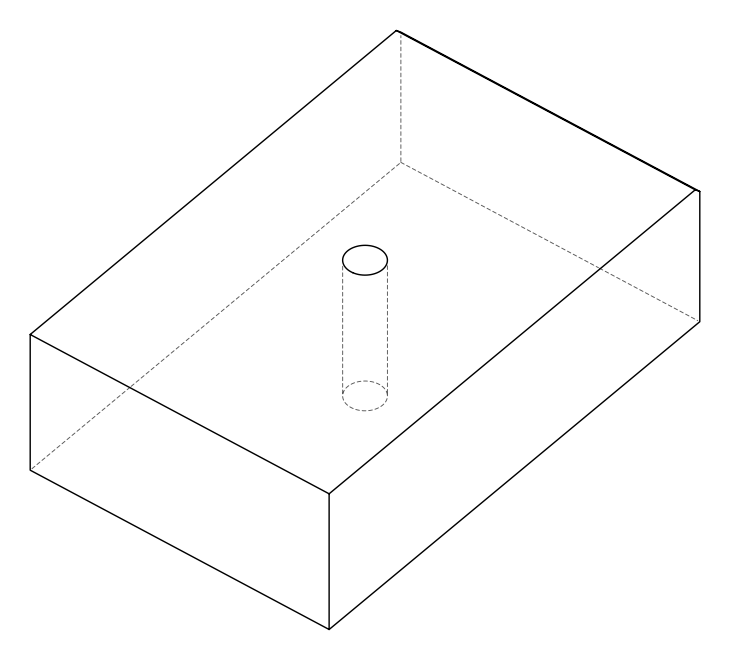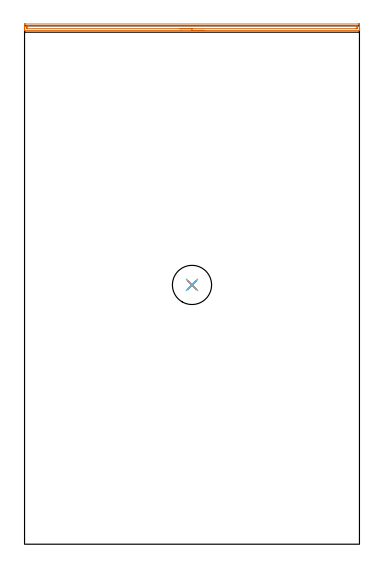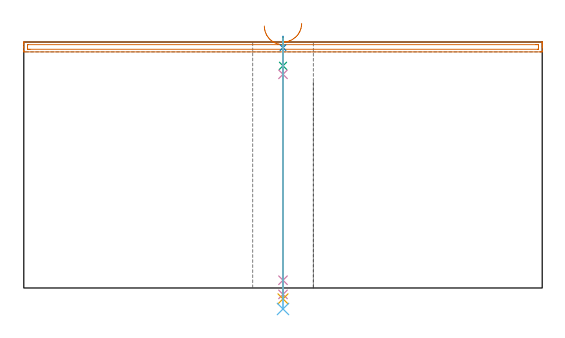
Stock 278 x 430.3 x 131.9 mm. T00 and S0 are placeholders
(PLAN: 6 operations, 5 tool changes, 6.5 min)
(1 AREA_MILL | FG_CHAMFER_SURFACE | UGT0205_001 | 4.64 min | 3904 mm3)
(2 SPOT_DRILL | STEP1HOLE | NXT0321_9005460120000 | 0.05 min | 182 mm3)
(3 DRILL_BLIND_HOLE_INTO_CENTER | STEP1HOLE | NXT0301_056 | 0.06 min | 547 mm3)
(4 GUN_DRILL_THROUGH_HOLE | STEP1HOLE | UGT0307_005 | 0.62 min | 6453 mm3)
(5 SPADE_DRILL_TO_ENLARGE_THROUGH_HOLE | STEP1HOLE | UGT0306_010 | 0.56 min | 32152 mm3)
(6 DRILL_TO_ENLARGE_THROUGH_HOLE | STEP1HOLE | UGT0301_001 | 0.58 min | 70005 mm3)
(TOOL UGT0205_001 | Chamfer Mill 20 x 3 x 45 deg. | D20 FL50 Z2)
(TOOL NXT0321_9005460120000 | NC Spot Drill, 142deg, 12mm, Carbide, Uncoated | D12 PA142 FL30 Z2)
(TOOL NXT0301_056 | Carbide Drill 8.5mm [860.1-0850-026A1-MM 2214] | D8.5 PA140 FL47 Z2)
(TOOL UGT0307_005 | Gun Drill 8.3 mm | D8.3 PA130 FL24 Z1)
(TOOL UGT0306_010 | Spade Drill 19.5mm | D19.5 PA132 FL10 Z2)
(TOOL UGT0301_001 | Twist Drill 32.5 mm | D32.5 PA118 FL185 Z2)
(OP 1 AREA_MILL)
G17 G21 G94 G90
T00 M6
G54
G17 G0 G90 X149. Y426.502 S1061 M3
G43 Z141.9 H0
Z141.898
G94 G1 X148.962 Z141.027 F250.
X148.848 Z140.162
X148.659 Z139.31
X148.397 Z138.478
X148.063 Z137.672
X147.66 Z136.898
X147.192 Z136.163
X146.661 Z135.471
X146.071 Z134.827
X145.428 Y426.501 Z134.238
X144.736 Z133.707
X144. Z133.238
X143.226 Z132.835
X142.42 Z132.502
X141.588 Z132.239
X140.737 Z132.05
X139.872 Z131.937
X139. Z131.899
X0.164 Y426.5 Z131.9
X0.007 Y426.502 Z131.889
X0.005 Z131.888
X0. Y426.829 Z131.571
Y427.179 Z131.22
Y427.828 Z130.567
Y429.034 Z129.363
Y429.591 Z128.803
Y431.075 Z127.321
X0.003 Y431.353 Z127.043
X0.01 Y431.791 Z126.605
X0.163 Y431.795 Z126.602
X0.611 Y431.8 Z126.6
X276.936
X277.389 Y431.799 Z126.601
X277.837 Y431.795 Z126.602
X277.99 Y431.791 Z126.605
X278. Y431.353 Z127.043
Y429.591 Z128.803
Y429.034 Z129.363
Y428.709 Z129.687
Y428.153 Z130.243
Y427.828 Z130.567
Y427.179 Z131.22
Y426.829 Z131.57
Y426.505 Z131.885
X277.934 Y426.501 Z131.893
X277.902 Z131.895
X277.837 Y426.503 Z131.897
X139. Y426.501 Z131.899
Y427.916 Z130.484
X2.396 Y427.915 Z130.485
X2.308 Y427.916 Z130.484
X2.032 Y427.921 Z130.479
X2.01 Y428.011 Z130.389
X2.003 Y428.217 Z130.183
X2.001 Y428.709 Z129.691
X2. Y429.101 Z129.299
X2.001 Y429.591 Z128.809
X2.002 Y429.98 Z128.42
X2.01 Y430.366 Z128.034
X2.396 Y430.382 Z128.018
X2.485 Y430.384 Z128.016
X3.289 Y430.386 Z128.014
X275.604 Y430.385 Z128.015
X275.692
X275.968 Y430.379 Z128.021
X275.99 Y430.289 Z128.111
X275.997 Y430.083 Z128.317
X275.999 Y429.591 Z128.809
X276. Y429.199 Z129.201
X275.999 Y428.709 Z129.691
X275.998 Y428.32 Z130.08
X275.99 Y427.934 Z130.466
X275.604 Y427.92 Z130.48
X275.512 Y427.918 Z130.482
X274.711 Y427.917 Z130.483
X139. Y427.916 Z130.484
X138.129 Z130.522
X137.264 Z130.636
X136.412 Z130.825
X135.58 Z131.087
X134.774 Z131.421
X134. Z131.824
X133.264 Z132.293
X132.572 Z132.824
X131.929 Z133.413
X131.34 Z134.057
X130.809 Z134.749
X130.34 Z135.484
X129.937 Z136.258
X129.603 Z137.064
X129.341 Z137.896
X129.152 Z138.748
X129.038 Z139.613
X129. Z140.484
G0 Z141.9
M5
M2
(OP 2 SPOT_DRILL)
G17 G21 G94 G90
T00 M6
G54
G17 G0 G90 X139. Y215.2 S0 M3
G43 Z141.9 H0
G94 G81 G98 Z128.9 F250. R134.9
G80
M5
M2
(OP 3 DRILL_BLIND_HOLE_INTO_CENTER)
G17 G21 G94 G90
T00 M6
G54
G17 G0 G90 X139. Y215.2 S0 M3
G43 Z141.9 H1
G94 G81 G98 Z119.15 F250. R133.9
G80
M5
M2
(OP 4 GUN_DRILL_THROUGH_HOLE)
G17 G21 G94 G90
T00 M6
G54
G17 G0 G90 X139. Y215.2 M8
G43 Z141.9 H0
Z128.46
S716 M3
G94 G1 Z114.575 F125. M26
G4 X.084
Z4.15 F250.
G4 X.084
Z-3.435 F125.
G4 X.084
M5
M9
G0 Z128.46
Z141.9
M2
(OP 5 SPADE_DRILL_TO_ENLARGE_THROUGH_HOLE)
G17 G21 G94 G90
T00 M6
G54
G17 G0 G90 X139. Y215.2 S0 M3
G43 Z141.9 H0
G94 G73 G98 Z-5.841 F250. Q17.218 R133.9
G80
M5
M2
(OP 6 DRILL_TO_ENLARGE_THROUGH_HOLE)
G17 G21 G94 G90
T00 M6
G54
G17 G0 G90 X139. Y215.2 S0 M3
G43 Z141.9 H0
G94 G73 G98 Z-11.264 F250. Q28.633 R133.9
G80
M5
M2
